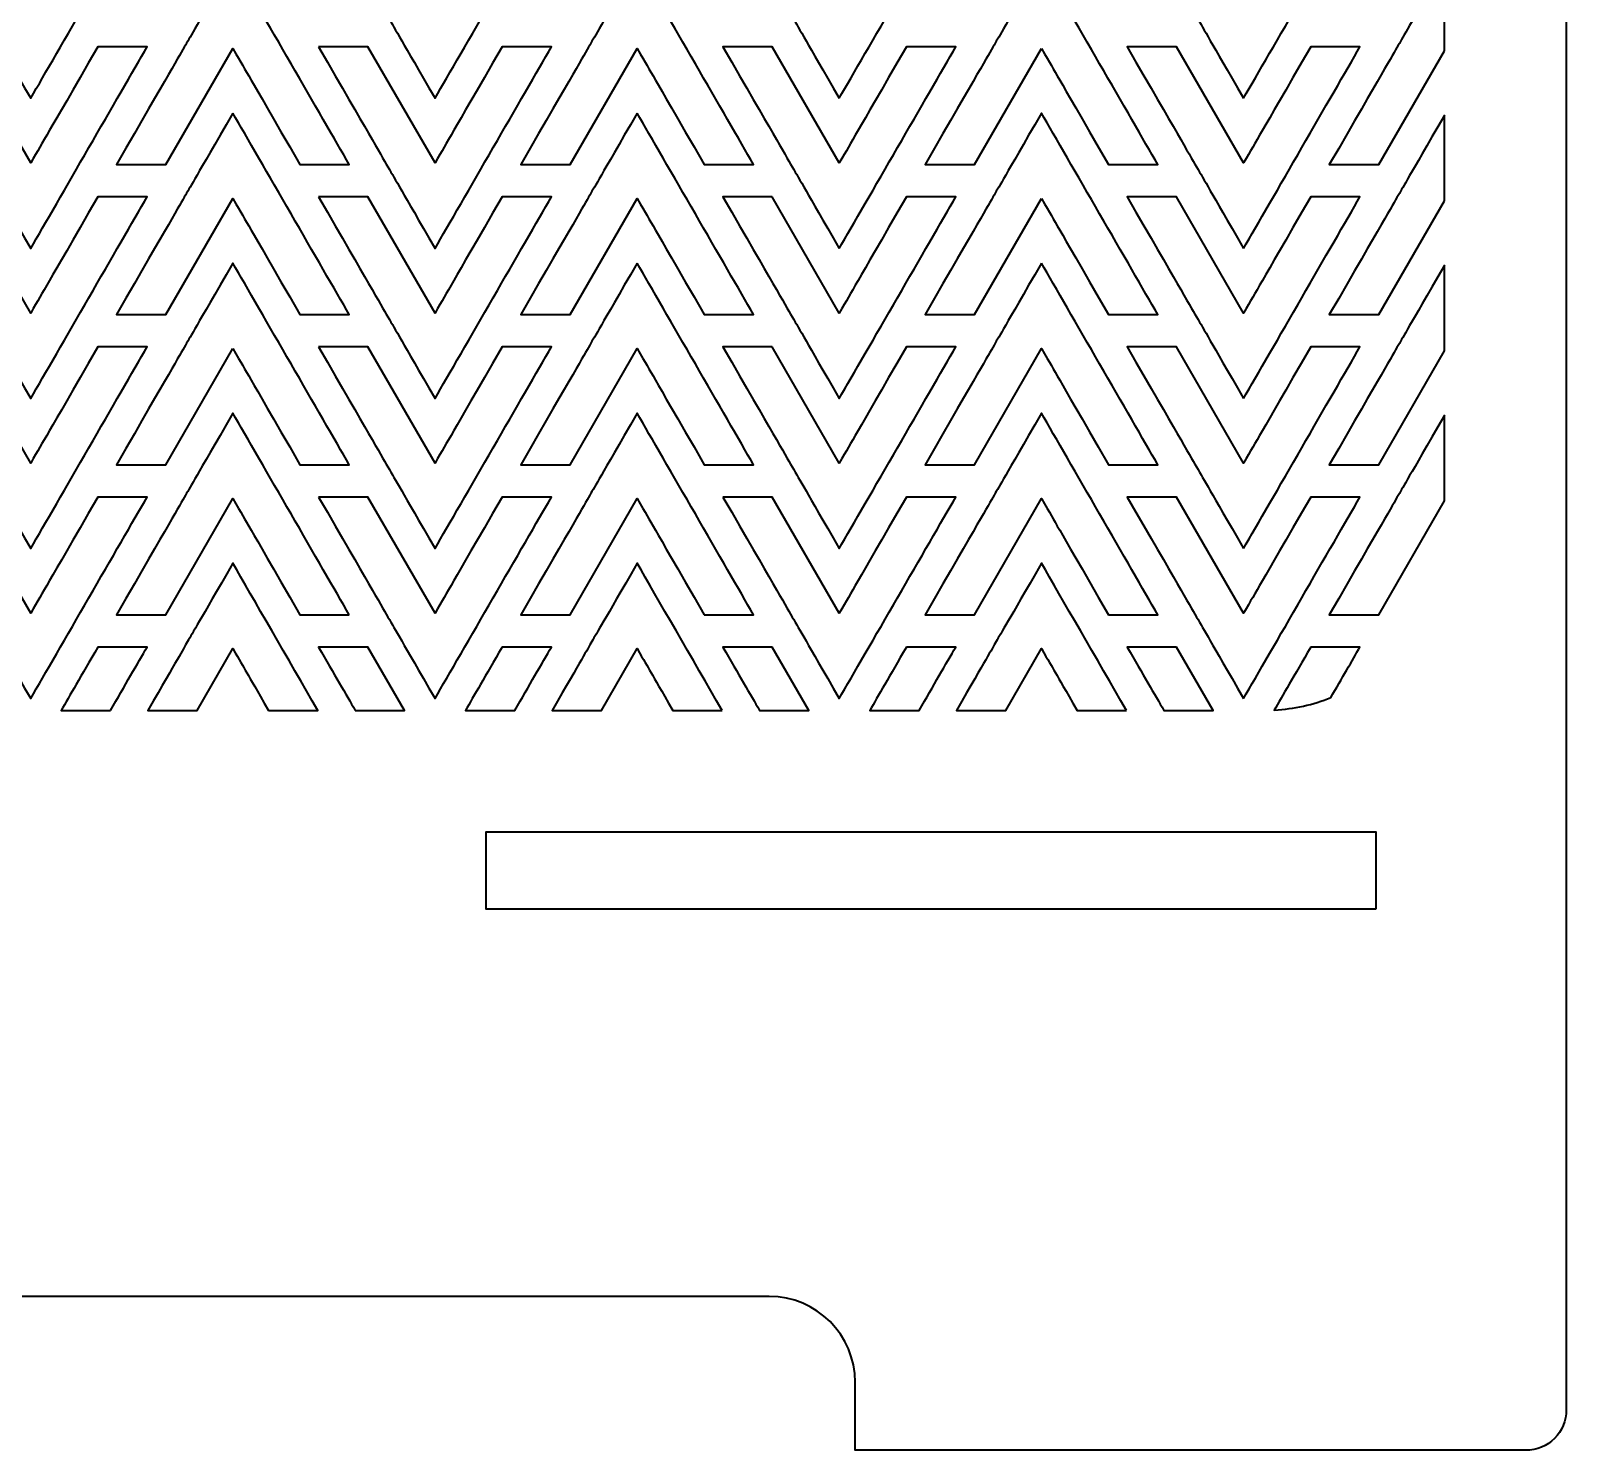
# Model space of a CAD drawing. Header units: inches. Extents: x -2.7 to 13.4, y -10.4 to -3.2.
# Drawn here: x 9.419 to 13.356, y -10.393 to -6.753 of the extents above; entities that cross this region are included whole.
import ezdxf

# ---------------------------------------------------------------- set-up
doc = ezdxf.new("R2010")
doc.units = ezdxf.units.IN
doc.header["$MEASUREMENT"] = 0
doc.layers.add('Tablet holder 1', color=7, linetype='Continuous', lineweight=0)

msp = doc.modelspace()

# ---------------------------------------------------------------- linework, layer by layer
at = {"layer": 'Tablet holder 1', "color": 22, "lineweight": 35, "true_color": 0xe52421}
for points, knots in [([(11.9394, -3.2082), (11.9394, -3.2082), (6.8982, -3.2082), (6.8982, -3.2082), (6.116, -3.2082), (5.4818, -3.8424), (5.4818, -4.6246), (5.4818, -4.6246), (5.4818, -10.2894), (5.4818, -10.2894), (5.4818, -10.3469), (5.5283, -10.3935), (5.5858, -10.3935), (5.5858, -10.3935), (7.305, -10.3935), (7.305, -10.3935), (7.305, -10.3935), (7.305, -10.2193), (7.305, -10.2193), (7.305, -10.0976), (7.4037, -9.9989), (7.5254, -9.9989), (7.5254, -9.9989), (11.3125, -9.9989), (11.3125, -9.9989), (11.434, -9.9989), (11.5326, -10.0975), (11.5326, -10.219), (11.5326, -10.219), (11.5326, -10.3935), (11.5326, -10.3935), (11.5326, -10.3935), (13.2518, -10.3935), (13.2518, -10.3935), (13.3093, -10.3935), (13.3558, -10.3469), (13.3558, -10.2894), (13.3558, -10.2894), (13.3558, -4.6246), (13.3558, -4.6246), (13.3558, -3.8424), (12.7217, -3.2082), (11.9394, -3.2082)], [0, 0, 0, 0, 1, 1, 1, 2, 2, 2, 3, 3, 3, 4, 4, 4, 5, 5, 5, 6, 6, 6, 7, 7, 7, 8, 8, 8, 9, 9, 9, 10, 10, 10, 11, 11, 11, 12, 12, 12, 13, 13, 13, 14, 14, 14, 14]), ([(9.1204, -6.4093), (9.1204, -6.4093), (9.2468, -6.4093), (9.2468, -6.4093), (9.2468, -6.4093), (9.4189, -6.7072), (9.4189, -6.7072), (9.4565, -6.6418), (9.4528, -6.6483), (9.5908, -6.4093), (9.5908, -6.4093), (9.7172, -6.4093), (9.7172, -6.4093), (9.646, -6.5328), (9.4901, -6.8026), (9.4189, -6.9261), (9.2432, -6.6219), (9.3719, -6.845), (9.1204, -6.4093)], [0, 0, 0, 0, 1, 1, 1, 2, 2, 2, 3, 3, 3, 4, 4, 4, 5, 5, 5, 6, 6, 6, 6]), ([(10.1569, -6.4093), (10.1569, -6.4093), (10.2835, -6.4093), (10.2835, -6.4093), (10.2835, -6.4093), (10.4554, -6.7072), (10.4554, -6.7072), (10.4931, -6.6418), (10.4894, -6.6483), (10.6274, -6.4093), (10.6274, -6.4093), (10.7539, -6.4093), (10.7539, -6.4093), (10.6825, -6.5328), (10.5267, -6.8026), (10.4554, -6.9261), (10.2797, -6.6219), (10.4085, -6.845), (10.1569, -6.4093)], [0, 0, 0, 0, 1, 1, 1, 2, 2, 2, 3, 3, 3, 4, 4, 4, 5, 5, 5, 6, 6, 6, 6]), ([(11.4919, -6.9261), (11.3163, -6.6219), (11.4451, -6.845), (11.1935, -6.4093), (11.1935, -6.4093), (11.32, -6.4093), (11.32, -6.4093), (11.32, -6.4093), (11.4919, -6.7072), (11.4919, -6.7072), (11.5297, -6.6418), (11.526, -6.6483), (11.6639, -6.4093), (11.6639, -6.4093), (11.7904, -6.4093), (11.7904, -6.4093), (11.7192, -6.5328), (11.5632, -6.8026), (11.4919, -6.9261)], [0, 0, 0, 0, 1, 1, 1, 2, 2, 2, 3, 3, 3, 4, 4, 4, 5, 5, 5, 6, 6, 6, 6]), ([(12.5285, -6.9261), (12.3529, -6.6219), (12.4817, -6.845), (12.2301, -6.4093), (12.2301, -6.4093), (12.3565, -6.4093), (12.3565, -6.4093), (12.3565, -6.4093), (12.5285, -6.7072), (12.5285, -6.7072), (12.5663, -6.6418), (12.5625, -6.6483), (12.7006, -6.4093), (12.7006, -6.4093), (12.8269, -6.4093), (12.8269, -6.4093), (12.7557, -6.5328), (12.5999, -6.8026), (12.5285, -6.9261)], [0, 0, 0, 0, 1, 1, 1, 2, 2, 2, 3, 3, 3, 4, 4, 4, 5, 5, 5, 6, 6, 6, 6]), ([(9.9371, -6.5792), (10.0085, -6.7026), (10.1643, -6.9725), (10.2356, -7.096), (10.2356, -7.096), (10.1092, -7.096), (10.1092, -7.096), (9.9585, -6.8353), (9.9836, -6.8788), (9.9371, -6.7982), (9.9371, -6.7982), (9.7651, -7.096), (9.7651, -7.096), (9.7651, -7.096), (9.6387, -7.096), (9.6387, -7.096), (9.9096, -6.6268), (9.74, -6.9207), (9.9371, -6.5792)], [0, 0, 0, 0, 1, 1, 1, 2, 2, 2, 3, 3, 3, 4, 4, 4, 5, 5, 5, 6, 6, 6, 6]), ([(10.9736, -6.5792), (11.045, -6.7026), (11.2008, -6.9725), (11.2721, -7.096), (11.2721, -7.096), (11.1457, -7.096), (11.1457, -7.096), (10.9951, -6.8353), (11.0203, -6.8788), (10.9736, -6.7982), (10.9736, -6.7982), (10.8017, -7.096), (10.8017, -7.096), (10.8017, -7.096), (10.6753, -7.096), (10.6753, -7.096), (10.9461, -6.6268), (10.7765, -6.9207), (10.9736, -6.5792)], [0, 0, 0, 0, 1, 1, 1, 2, 2, 2, 3, 3, 3, 4, 4, 4, 5, 5, 5, 6, 6, 6, 6]), ([(12.0103, -6.7982), (12.0103, -6.7982), (11.8382, -7.096), (11.8382, -7.096), (11.8382, -7.096), (11.7118, -7.096), (11.7118, -7.096), (11.9826, -6.6268), (11.8131, -6.9207), (12.0103, -6.5792), (12.0815, -6.7026), (12.2374, -6.9725), (12.3086, -7.096), (12.3086, -7.096), (12.1822, -7.096), (12.1822, -7.096), (12.0317, -6.8353), (12.0568, -6.8788), (12.0103, -6.7982)], [0, 0, 0, 0, 1, 1, 1, 2, 2, 2, 3, 3, 3, 4, 4, 4, 5, 5, 5, 6, 6, 6, 6]), ([(13.0433, -6.8042), (13.0433, -6.8042), (12.8749, -7.096), (12.8749, -7.096), (12.8749, -7.096), (12.7483, -7.096), (12.7483, -7.096), (13.0176, -6.6297), (12.8517, -6.9171), (13.0433, -6.5851), (13.0433, -6.5851), (13.0433, -6.8042), (13.0433, -6.8042)], [0, 0, 0, 0, 1, 1, 1, 2, 2, 2, 3, 3, 3, 4, 4, 4, 4]), ([(9.1204, -6.7942), (9.1204, -6.7942), (9.2468, -6.7942), (9.2468, -6.7942), (9.2468, -6.7942), (9.4189, -7.0919), (9.4189, -7.0919), (9.4565, -7.0267), (9.4528, -7.0331), (9.5908, -6.7942), (9.5908, -6.7942), (9.7172, -6.7942), (9.7172, -6.7942), (9.646, -6.9176), (9.4901, -7.1875), (9.4189, -7.311), (9.2432, -7.0068), (9.3719, -7.2297), (9.1204, -6.7942)], [0, 0, 0, 0, 1, 1, 1, 2, 2, 2, 3, 3, 3, 4, 4, 4, 5, 5, 5, 6, 6, 6, 6]), ([(10.1569, -6.7942), (10.1569, -6.7942), (10.2835, -6.7942), (10.2835, -6.7942), (10.2835, -6.7942), (10.4554, -7.0919), (10.4554, -7.0919), (10.4931, -7.0267), (10.4894, -7.0331), (10.6274, -6.7942), (10.6274, -6.7942), (10.7539, -6.7942), (10.7539, -6.7942), (10.6825, -6.9176), (10.5267, -7.1875), (10.4554, -7.311), (10.2797, -7.0068), (10.4085, -7.2297), (10.1569, -6.7942)], [0, 0, 0, 0, 1, 1, 1, 2, 2, 2, 3, 3, 3, 4, 4, 4, 5, 5, 5, 6, 6, 6, 6]), ([(11.4919, -7.311), (11.3163, -7.0068), (11.4451, -7.2297), (11.1935, -6.7942), (11.1935, -6.7942), (11.32, -6.7942), (11.32, -6.7942), (11.32, -6.7942), (11.4919, -7.0919), (11.4919, -7.0919), (11.5297, -7.0267), (11.526, -7.0331), (11.6639, -6.7942), (11.6639, -6.7942), (11.7904, -6.7942), (11.7904, -6.7942), (11.7192, -6.9176), (11.5632, -7.1875), (11.4919, -7.311)], [0, 0, 0, 0, 1, 1, 1, 2, 2, 2, 3, 3, 3, 4, 4, 4, 5, 5, 5, 6, 6, 6, 6]), ([(12.5285, -7.311), (12.3529, -7.0068), (12.4817, -7.2297), (12.2301, -6.7942), (12.2301, -6.7942), (12.3565, -6.7942), (12.3565, -6.7942), (12.3565, -6.7942), (12.5285, -7.0919), (12.5285, -7.0919), (12.5663, -7.0267), (12.5625, -7.0331), (12.7006, -6.7942), (12.7006, -6.7942), (12.8269, -6.7942), (12.8269, -6.7942), (12.7557, -6.9176), (12.5999, -7.1875), (12.5285, -7.311)], [0, 0, 0, 0, 1, 1, 1, 2, 2, 2, 3, 3, 3, 4, 4, 4, 5, 5, 5, 6, 6, 6, 6]), ([(9.9371, -6.964), (10.0085, -7.0874), (10.1643, -7.3574), (10.2356, -7.4808), (10.2356, -7.4808), (10.1092, -7.4808), (10.1092, -7.4808), (9.9585, -7.22), (9.9836, -7.2636), (9.9371, -7.1829), (9.9371, -7.1829), (9.7651, -7.4808), (9.7651, -7.4808), (9.7651, -7.4808), (9.6387, -7.4808), (9.6387, -7.4808), (9.9096, -7.0117), (9.74, -7.3056), (9.9371, -6.964)], [0, 0, 0, 0, 1, 1, 1, 2, 2, 2, 3, 3, 3, 4, 4, 4, 5, 5, 5, 6, 6, 6, 6]), ([(10.9736, -6.964), (11.045, -7.0874), (11.2008, -7.3574), (11.2721, -7.4808), (11.2721, -7.4808), (11.1457, -7.4808), (11.1457, -7.4808), (10.9951, -7.22), (11.0203, -7.2636), (10.9736, -7.1829), (10.9736, -7.1829), (10.8017, -7.4808), (10.8017, -7.4808), (10.8017, -7.4808), (10.6753, -7.4808), (10.6753, -7.4808), (10.9461, -7.0117), (10.7765, -7.3056), (10.9736, -6.964)], [0, 0, 0, 0, 1, 1, 1, 2, 2, 2, 3, 3, 3, 4, 4, 4, 5, 5, 5, 6, 6, 6, 6]), ([(12.0103, -7.1829), (12.0103, -7.1829), (11.8382, -7.4808), (11.8382, -7.4808), (11.8382, -7.4808), (11.7118, -7.4808), (11.7118, -7.4808), (11.9826, -7.0117), (11.8131, -7.3056), (12.0103, -6.964), (12.0815, -7.0874), (12.2374, -7.3574), (12.3086, -7.4808), (12.3086, -7.4808), (12.1822, -7.4808), (12.1822, -7.4808), (12.0317, -7.22), (12.0568, -7.2636), (12.0103, -7.1829)], [0, 0, 0, 0, 1, 1, 1, 2, 2, 2, 3, 3, 3, 4, 4, 4, 5, 5, 5, 6, 6, 6, 6]), ([(13.0433, -7.1889), (13.0433, -7.1889), (12.8749, -7.4808), (12.8749, -7.4808), (12.8749, -7.4808), (12.7483, -7.4808), (12.7483, -7.4808), (13.0176, -7.0144), (12.8517, -7.3019), (13.0433, -6.97), (13.0433, -6.97), (13.0433, -7.1889), (13.0433, -7.1889)], [0, 0, 0, 0, 1, 1, 1, 2, 2, 2, 3, 3, 3, 4, 4, 4, 4]), ([(9.1204, -7.1789), (9.1204, -7.1789), (9.2468, -7.1789), (9.2468, -7.1789), (9.2468, -7.1789), (9.4189, -7.4768), (9.4189, -7.4768), (9.4565, -7.4115), (9.4528, -7.4179), (9.5908, -7.1789), (9.5908, -7.1789), (9.7172, -7.1789), (9.7172, -7.1789), (9.646, -7.3024), (9.4901, -7.5724), (9.4189, -7.6958), (9.2432, -7.3915), (9.3719, -7.6146), (9.1204, -7.1789)], [0, 0, 0, 0, 1, 1, 1, 2, 2, 2, 3, 3, 3, 4, 4, 4, 5, 5, 5, 6, 6, 6, 6]), ([(10.1569, -7.1789), (10.1569, -7.1789), (10.2835, -7.1789), (10.2835, -7.1789), (10.2835, -7.1789), (10.4554, -7.4768), (10.4554, -7.4768), (10.4931, -7.4115), (10.4894, -7.4179), (10.6274, -7.1789), (10.6274, -7.1789), (10.7539, -7.1789), (10.7539, -7.1789), (10.6825, -7.3024), (10.5267, -7.5724), (10.4554, -7.6958), (10.2797, -7.3915), (10.4085, -7.6146), (10.1569, -7.1789)], [0, 0, 0, 0, 1, 1, 1, 2, 2, 2, 3, 3, 3, 4, 4, 4, 5, 5, 5, 6, 6, 6, 6]), ([(11.32, -7.1789), (11.32, -7.1789), (11.4919, -7.4768), (11.4919, -7.4768), (11.5297, -7.4115), (11.526, -7.4179), (11.6639, -7.1789), (11.6639, -7.1789), (11.7904, -7.1789), (11.7904, -7.1789), (11.7192, -7.3024), (11.5632, -7.5724), (11.4919, -7.6958), (11.3163, -7.3915), (11.4451, -7.6146), (11.1935, -7.1789), (11.1935, -7.1789), (11.32, -7.1789), (11.32, -7.1789)], [0, 0, 0, 0, 1, 1, 1, 2, 2, 2, 3, 3, 3, 4, 4, 4, 5, 5, 5, 6, 6, 6, 6]), ([(12.5285, -7.6958), (12.3529, -7.3915), (12.4817, -7.6146), (12.2301, -7.1789), (12.2301, -7.1789), (12.3565, -7.1789), (12.3565, -7.1789), (12.3565, -7.1789), (12.5285, -7.4768), (12.5285, -7.4768), (12.5663, -7.4115), (12.5625, -7.4179), (12.7006, -7.1789), (12.7006, -7.1789), (12.8269, -7.1789), (12.8269, -7.1789), (12.7557, -7.3024), (12.5999, -7.5724), (12.5285, -7.6958)], [0, 0, 0, 0, 1, 1, 1, 2, 2, 2, 3, 3, 3, 4, 4, 4, 5, 5, 5, 6, 6, 6, 6]), ([(9.9371, -7.5678), (9.9371, -7.5678), (9.7651, -7.8657), (9.7651, -7.8657), (9.7651, -7.8657), (9.6387, -7.8657), (9.6387, -7.8657), (9.9096, -7.3965), (9.74, -7.6903), (9.9371, -7.3488), (10.0085, -7.4722), (10.1643, -7.7422), (10.2356, -7.8657), (10.2356, -7.8657), (10.1092, -7.8657), (10.1092, -7.8657), (9.9585, -7.6049), (9.9836, -7.6485), (9.9371, -7.5678)], [0, 0, 0, 0, 1, 1, 1, 2, 2, 2, 3, 3, 3, 4, 4, 4, 5, 5, 5, 6, 6, 6, 6]), ([(10.9736, -7.3488), (11.045, -7.4722), (11.2008, -7.7422), (11.2721, -7.8657), (11.2721, -7.8657), (11.1457, -7.8657), (11.1457, -7.8657), (10.9951, -7.6049), (11.0203, -7.6485), (10.9736, -7.5678), (10.9736, -7.5678), (10.8017, -7.8657), (10.8017, -7.8657), (10.8017, -7.8657), (10.6753, -7.8657), (10.6753, -7.8657), (10.9461, -7.3965), (10.7765, -7.6903), (10.9736, -7.3488)], [0, 0, 0, 0, 1, 1, 1, 2, 2, 2, 3, 3, 3, 4, 4, 4, 5, 5, 5, 6, 6, 6, 6]), ([(12.0103, -7.3488), (12.0815, -7.4722), (12.2374, -7.7422), (12.3086, -7.8657), (12.3086, -7.8657), (12.1822, -7.8657), (12.1822, -7.8657), (12.0317, -7.6049), (12.0568, -7.6485), (12.0103, -7.5678), (12.0103, -7.5678), (11.8382, -7.8657), (11.8382, -7.8657), (11.8382, -7.8657), (11.7118, -7.8657), (11.7118, -7.8657), (11.9826, -7.3965), (11.8131, -7.6903), (12.0103, -7.3488)], [0, 0, 0, 0, 1, 1, 1, 2, 2, 2, 3, 3, 3, 4, 4, 4, 5, 5, 5, 6, 6, 6, 6]), ([(13.0433, -7.5737), (13.0433, -7.5737), (12.8749, -7.8657), (12.8749, -7.8657), (12.8749, -7.8657), (12.7483, -7.8657), (12.7483, -7.8657), (13.0176, -7.3993), (12.8517, -7.6867), (13.0433, -7.3547), (13.0433, -7.3547), (13.0433, -7.5737), (13.0433, -7.5737)], [0, 0, 0, 0, 1, 1, 1, 2, 2, 2, 3, 3, 3, 4, 4, 4, 4]), ([(9.1204, -7.5638), (9.1204, -7.5638), (9.2468, -7.5638), (9.2468, -7.5638), (9.2468, -7.5638), (9.4189, -7.8617), (9.4189, -7.8617), (9.4565, -7.7964), (9.4528, -7.8028), (9.5908, -7.5638), (9.5908, -7.5638), (9.7172, -7.5638), (9.7172, -7.5638), (9.646, -7.6872), (9.4901, -7.9572), (9.4189, -8.0807), (9.2432, -7.7764), (9.3719, -7.9994), (9.1204, -7.5638)], [0, 0, 0, 0, 1, 1, 1, 2, 2, 2, 3, 3, 3, 4, 4, 4, 5, 5, 5, 6, 6, 6, 6]), ([(10.1569, -7.5638), (10.1569, -7.5638), (10.2835, -7.5638), (10.2835, -7.5638), (10.2835, -7.5638), (10.4554, -7.8617), (10.4554, -7.8617), (10.4931, -7.7964), (10.4894, -7.8028), (10.6274, -7.5638), (10.6274, -7.5638), (10.7539, -7.5638), (10.7539, -7.5638), (10.6825, -7.6872), (10.5267, -7.9572), (10.4554, -8.0807), (10.2797, -7.7764), (10.4085, -7.9994), (10.1569, -7.5638)], [0, 0, 0, 0, 1, 1, 1, 2, 2, 2, 3, 3, 3, 4, 4, 4, 5, 5, 5, 6, 6, 6, 6]), ([(11.32, -7.5638), (11.32, -7.5638), (11.4919, -7.8617), (11.4919, -7.8617), (11.5297, -7.7964), (11.526, -7.8028), (11.6639, -7.5638), (11.6639, -7.5638), (11.7904, -7.5638), (11.7904, -7.5638), (11.7192, -7.6872), (11.5632, -7.9572), (11.4919, -8.0807), (11.3163, -7.7764), (11.4451, -7.9994), (11.1935, -7.5638), (11.1935, -7.5638), (11.32, -7.5638), (11.32, -7.5638)], [0, 0, 0, 0, 1, 1, 1, 2, 2, 2, 3, 3, 3, 4, 4, 4, 5, 5, 5, 6, 6, 6, 6]), ([(12.5285, -8.0807), (12.3529, -7.7764), (12.4817, -7.9994), (12.2301, -7.5638), (12.2301, -7.5638), (12.3565, -7.5638), (12.3565, -7.5638), (12.3565, -7.5638), (12.5285, -7.8617), (12.5285, -7.8617), (12.5663, -7.7964), (12.5625, -7.8028), (12.7006, -7.5638), (12.7006, -7.5638), (12.8269, -7.5638), (12.8269, -7.5638), (12.7557, -7.6872), (12.5999, -7.9572), (12.5285, -8.0807)], [0, 0, 0, 0, 1, 1, 1, 2, 2, 2, 3, 3, 3, 4, 4, 4, 5, 5, 5, 6, 6, 6, 6]), ([(10.2356, -8.2506), (10.2356, -8.2506), (10.1092, -8.2506), (10.1092, -8.2506), (9.9585, -7.9897), (9.9836, -8.0333), (9.9371, -7.9526), (9.9371, -7.9526), (9.7651, -8.2506), (9.7651, -8.2506), (9.7651, -8.2506), (9.6387, -8.2506), (9.6387, -8.2506), (9.9096, -7.7814), (9.74, -8.0751), (9.9371, -7.7336), (10.0085, -7.8571), (10.1643, -8.1271), (10.2356, -8.2506)], [0, 0, 0, 0, 1, 1, 1, 2, 2, 2, 3, 3, 3, 4, 4, 4, 5, 5, 5, 6, 6, 6, 6]), ([(11.1457, -8.2506), (10.9951, -7.9897), (11.0203, -8.0333), (10.9736, -7.9526), (10.9736, -7.9526), (10.8017, -8.2506), (10.8017, -8.2506), (10.8017, -8.2506), (10.6753, -8.2506), (10.6753, -8.2506), (10.9461, -7.7814), (10.7765, -8.0751), (10.9736, -7.7336), (11.045, -7.8571), (11.2008, -8.1271), (11.2721, -8.2506), (11.2721, -8.2506), (11.1457, -8.2506), (11.1457, -8.2506)], [0, 0, 0, 0, 1, 1, 1, 2, 2, 2, 3, 3, 3, 4, 4, 4, 5, 5, 5, 6, 6, 6, 6]), ([(12.1822, -8.2506), (12.0317, -7.9897), (12.0568, -8.0333), (12.0103, -7.9526), (12.0103, -7.9526), (11.8382, -8.2506), (11.8382, -8.2506), (11.8382, -8.2506), (11.7118, -8.2506), (11.7118, -8.2506), (11.9826, -7.7814), (11.8131, -8.0751), (12.0103, -7.7336), (12.0815, -7.8571), (12.2374, -8.1271), (12.3086, -8.2506), (12.3086, -8.2506), (12.1822, -8.2506), (12.1822, -8.2506)], [0, 0, 0, 0, 1, 1, 1, 2, 2, 2, 3, 3, 3, 4, 4, 4, 5, 5, 5, 6, 6, 6, 6]), ([(13.0433, -7.9586), (13.0433, -7.9586), (12.8749, -8.2506), (12.8749, -8.2506), (12.8749, -8.2506), (12.7483, -8.2506), (12.7483, -8.2506), (13.0176, -7.7842), (12.8517, -8.0715), (13.0433, -7.7396), (13.0433, -7.7396), (13.0433, -7.9586), (13.0433, -7.9586)], [0, 0, 0, 0, 1, 1, 1, 2, 2, 2, 3, 3, 3, 4, 4, 4, 4]), ([(9.1204, -7.9486), (9.1204, -7.9486), (9.2468, -7.9486), (9.2468, -7.9486), (9.2468, -7.9486), (9.4189, -8.2465), (9.4189, -8.2465), (9.4565, -8.1812), (9.4528, -8.1876), (9.5908, -7.9486), (9.5908, -7.9486), (9.7172, -7.9486), (9.7172, -7.9486), (9.646, -8.0721), (9.4901, -8.3421), (9.4189, -8.4656), (9.2432, -8.1613), (9.3719, -8.3843), (9.1204, -7.9486)], [0, 0, 0, 0, 1, 1, 1, 2, 2, 2, 3, 3, 3, 4, 4, 4, 5, 5, 5, 6, 6, 6, 6]), ([(10.1569, -7.9486), (10.1569, -7.9486), (10.2835, -7.9486), (10.2835, -7.9486), (10.2835, -7.9486), (10.4554, -8.2465), (10.4554, -8.2465), (10.4931, -8.1812), (10.4894, -8.1876), (10.6274, -7.9486), (10.6274, -7.9486), (10.7539, -7.9486), (10.7539, -7.9486), (10.6825, -8.0721), (10.5267, -8.3421), (10.4554, -8.4656), (10.2797, -8.1613), (10.4085, -8.3843), (10.1569, -7.9486)], [0, 0, 0, 0, 1, 1, 1, 2, 2, 2, 3, 3, 3, 4, 4, 4, 5, 5, 5, 6, 6, 6, 6]), ([(11.1935, -7.9486), (11.1935, -7.9486), (11.32, -7.9486), (11.32, -7.9486), (11.32, -7.9486), (11.4919, -8.2465), (11.4919, -8.2465), (11.5297, -8.1812), (11.526, -8.1876), (11.6639, -7.9486), (11.6639, -7.9486), (11.7904, -7.9486), (11.7904, -7.9486), (11.7192, -8.0721), (11.5632, -8.3421), (11.4919, -8.4656), (11.3163, -8.1613), (11.4451, -8.3843), (11.1935, -7.9486)], [0, 0, 0, 0, 1, 1, 1, 2, 2, 2, 3, 3, 3, 4, 4, 4, 5, 5, 5, 6, 6, 6, 6]), ([(12.5285, -8.4656), (12.3529, -8.1613), (12.4817, -8.3843), (12.2301, -7.9486), (12.2301, -7.9486), (12.3565, -7.9486), (12.3565, -7.9486), (12.3565, -7.9486), (12.5285, -8.2465), (12.5285, -8.2465), (12.5663, -8.1812), (12.5625, -8.1876), (12.7006, -7.9486), (12.7006, -7.9486), (12.8269, -7.9486), (12.8269, -7.9486), (12.7557, -8.0721), (12.5999, -8.3421), (12.5285, -8.4656)], [0, 0, 0, 0, 1, 1, 1, 2, 2, 2, 3, 3, 3, 4, 4, 4, 5, 5, 5, 6, 6, 6, 6]), ([(10.0286, -8.4958), (9.9665, -8.3883), (9.9726, -8.399), (9.9371, -8.3375), (9.9371, -8.3375), (9.8457, -8.4958), (9.8457, -8.4958), (9.8457, -8.4958), (9.7193, -8.4958), (9.7193, -8.4958), (9.8737, -8.2282), (9.7639, -8.4186), (9.9371, -8.1185), (9.9875, -8.2056), (10.0799, -8.3657), (10.155, -8.4958), (10.155, -8.4958), (10.0286, -8.4958), (10.0286, -8.4958)], [0, 0, 0, 0, 1, 1, 1, 2, 2, 2, 3, 3, 3, 4, 4, 4, 5, 5, 5, 6, 6, 6, 6]), ([(11.1915, -8.4958), (11.1915, -8.4958), (11.0651, -8.4958), (11.0651, -8.4958), (11.0031, -8.3883), (11.0092, -8.399), (10.9736, -8.3375), (10.9736, -8.3375), (10.8822, -8.4958), (10.8822, -8.4958), (10.8822, -8.4958), (10.7558, -8.4958), (10.7558, -8.4958), (10.9103, -8.2282), (10.8004, -8.4186), (10.9736, -8.1185), (11.024, -8.2056), (11.1164, -8.3657), (11.1915, -8.4958)], [0, 0, 0, 0, 1, 1, 1, 2, 2, 2, 3, 3, 3, 4, 4, 4, 5, 5, 5, 6, 6, 6, 6]), ([(12.2281, -8.4958), (12.2281, -8.4958), (12.1017, -8.4958), (12.1017, -8.4958), (12.0396, -8.3883), (12.0458, -8.399), (12.0103, -8.3375), (12.0103, -8.3375), (11.9187, -8.4958), (11.9187, -8.4958), (11.9187, -8.4958), (11.7924, -8.4958), (11.7924, -8.4958), (11.9469, -8.2282), (11.8369, -8.4186), (12.0103, -8.1185), (12.0606, -8.2056), (12.1531, -8.3657), (12.2281, -8.4958)], [0, 0, 0, 0, 1, 1, 1, 2, 2, 2, 3, 3, 3, 4, 4, 4, 5, 5, 5, 6, 6, 6, 6]), ([(9.6235, -8.4958), (9.6235, -8.4958), (9.4971, -8.4958), (9.4971, -8.4958), (9.5181, -8.4593), (9.5475, -8.4085), (9.5908, -8.3335), (9.5908, -8.3335), (9.7172, -8.3335), (9.7172, -8.3335), (9.6933, -8.3749), (9.66, -8.4326), (9.6235, -8.4958)], [0, 0, 0, 0, 1, 1, 1, 2, 2, 2, 3, 3, 3, 4, 4, 4, 4]), ([(10.2507, -8.4958), (10.2272, -8.4551), (10.1969, -8.4026), (10.1569, -8.3335), (10.1569, -8.3335), (10.2835, -8.3335), (10.2835, -8.3335), (10.2835, -8.3335), (10.3772, -8.4958), (10.3772, -8.4958), (10.3772, -8.4958), (10.2507, -8.4958), (10.2507, -8.4958)], [0, 0, 0, 0, 1, 1, 1, 2, 2, 2, 3, 3, 3, 4, 4, 4, 4]), ([(10.6274, -8.3335), (10.6274, -8.3335), (10.7539, -8.3335), (10.7539, -8.3335), (10.73, -8.3749), (10.6965, -8.4326), (10.66, -8.4958), (10.66, -8.4958), (10.5336, -8.4958), (10.5336, -8.4958), (10.5547, -8.4593), (10.584, -8.4085), (10.6274, -8.3335)], [0, 0, 0, 0, 1, 1, 1, 2, 2, 2, 3, 3, 3, 4, 4, 4, 4]), ([(11.32, -8.3335), (11.32, -8.3335), (11.4138, -8.4958), (11.4138, -8.4958), (11.4138, -8.4958), (11.2874, -8.4958), (11.2874, -8.4958), (11.2637, -8.4551), (11.2335, -8.4026), (11.1935, -8.3335), (11.1935, -8.3335), (11.32, -8.3335), (11.32, -8.3335)], [0, 0, 0, 0, 1, 1, 1, 2, 2, 2, 3, 3, 3, 4, 4, 4, 4]), ([(11.6639, -8.3335), (11.6639, -8.3335), (11.7904, -8.3335), (11.7904, -8.3335), (11.7665, -8.3749), (11.7331, -8.4326), (11.6967, -8.4958), (11.6967, -8.4958), (11.5701, -8.4958), (11.5701, -8.4958), (11.5912, -8.4593), (11.6206, -8.4085), (11.6639, -8.3335)], [0, 0, 0, 0, 1, 1, 1, 2, 2, 2, 3, 3, 3, 4, 4, 4, 4]), ([(12.3565, -8.3335), (12.3565, -8.3335), (12.4503, -8.4958), (12.4503, -8.4958), (12.4503, -8.4958), (12.3239, -8.4958), (12.3239, -8.4958), (12.3004, -8.4551), (12.27, -8.4026), (12.2301, -8.3335), (12.2301, -8.3335), (12.3565, -8.3335), (12.3565, -8.3335)], [0, 0, 0, 0, 1, 1, 1, 2, 2, 2, 3, 3, 3, 4, 4, 4, 4]), ([(12.7006, -8.3335), (12.7006, -8.3335), (12.8269, -8.3335), (12.8269, -8.3335), (12.8072, -8.3675), (12.7811, -8.4128), (12.7521, -8.4631), (12.7068, -8.4811), (12.6582, -8.4922), (12.6072, -8.4951), (12.6282, -8.4586), (12.6575, -8.4081), (12.7006, -8.3335)], [0, 0, 0, 0, 1, 1, 1, 2, 2, 2, 3, 3, 3, 4, 4, 4, 4]), ([(12.8687, -9.0052), (12.8687, -9.0052), (10.5854, -9.0052), (10.5854, -9.0052), (10.5854, -9.0052), (10.5854, -8.8083), (10.5854, -8.8083), (10.5854, -8.8083), (12.8687, -8.8083), (12.8687, -8.8083), (12.8687, -8.8083), (12.8687, -9.0052), (12.8687, -9.0052)], [0, 0, 0, 0, 1, 1, 1, 2, 2, 2, 3, 3, 3, 4, 4, 4, 4])]:
    msp.add_open_spline(points, degree=3, knots=knots, dxfattribs=at)

doc.saveas('drawing.dxf')
